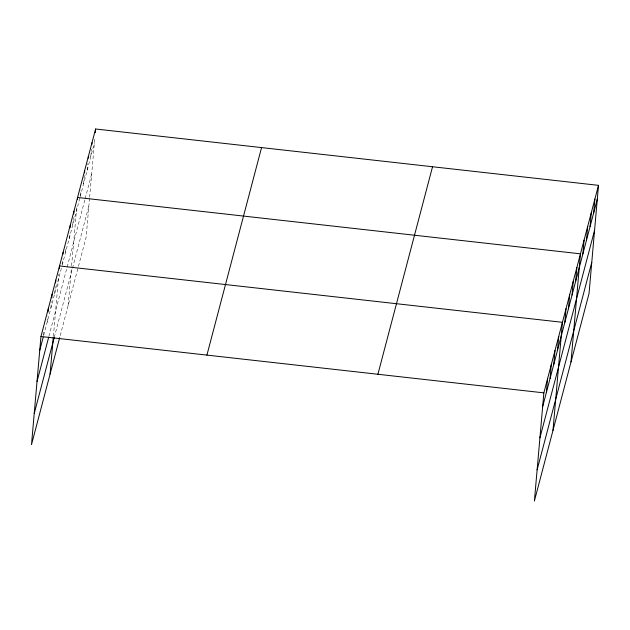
<?xml version="1.0" encoding="UTF-8"?>
<svg xmlns="http://www.w3.org/2000/svg" width="630" height="630" viewBox="0 0 630 630"><rect width="100%" height="100%" fill="white"/><g stroke="black" fill="none" stroke-linecap="round" stroke-linejoin="round"><path stroke-width="0.47" stroke-dasharray="3.15 2.36" d="M43.549 335.31L44.029 329.773M47.179 322.119L47.667 316.591M50.896 308.007L51.463 301.557M54.613 293.903L55.259 286.524M53.4 336.176L58.818 274.255M62.102 264.246L62.583 258.717M65.544 252.394L66.032 246.865M69.15 238.699L69.639 233.163M72.757 225.005L73.403 217.626M68.111 305.621L71.513 266.726M71.6 265.75L76.852 205.774M80.136 195.765L80.616 190.236M83.577 183.913L84.302 175.612M87.184 170.218L87.751 163.761M90.791 156.523L91.437 149.145M89.547 198.245L86.145 237.14L59.937 336.664M89.633 197.269L94.878 137.293M43.714 335.294L61.937 266.088M62.181 265.183L79.971 197.615M80.215 196.702L94.398 142.829M48.919 336.31L66.906 267.994M67.15 267.081L84.94 199.513M85.184 198.6L91.673 173.951M54.243 337.499L88.869 206.018"/><path stroke-width="0.94" d="M598.5 185.346L543.855 392.86L534.39 501.008L589.042 293.493L598.5 185.346L95.61 128.993L40.958 336.507L31.5 444.654L59.7 337.578M48.069 311.976L48.392 308.291M51.786 297.864L52.109 294.178M55.582 282.831L55.826 280.066M50.077 374.102L53.314 337.144M59.299 268.719L59.543 265.954L562.433 322.308L552.975 430.455M62.984 254.103L63.15 252.26M70.119 227.635L70.363 224.863M73.726 213.932L73.97 211.168M77.411 199.316L77.577 197.474L580.466 253.827L571.008 361.974M84.546 172.848L84.704 171.006M88.231 158.232L88.397 156.382M91.838 144.53L92.004 142.687M95.287 132.678L95.61 128.993M546.36 392.584L547.572 378.748M550.077 378.473L551.289 364.636M553.794 364.361L554.998 350.524M557.511 350.248L558.716 336.42M564.827 322.442L566.039 308.606M568.433 308.747L569.646 294.911M572.04 295.053L573.253 281.216M575.647 281.358L576.86 267.522M582.86 253.961L584.073 240.132M586.467 240.266L587.68 226.43M590.074 226.572L591.287 212.735M593.68 212.877L594.893 199.041M39.753 350.343L43.218 337.176M37.028 381.465L48.675 337.255M34.225 413.532L54.243 337.499M206.916 355.107L261.56 147.585M377.898 374.267L432.542 166.745M542.643 406.697L597.287 199.182M539.918 437.819L594.57 230.304M537.114 469.885L591.759 262.371M40.958 336.507L543.855 392.86"/></g></svg>
